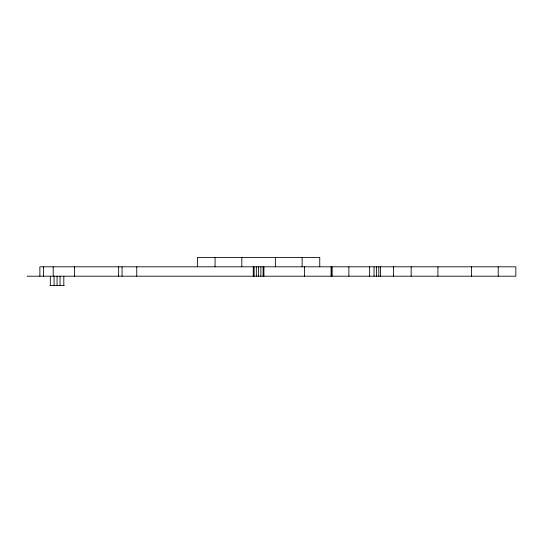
<?xml version="1.0" encoding="UTF-8"?>
<svg xmlns="http://www.w3.org/2000/svg" width="543" height="543" viewBox="0 0 543 543"><rect width="100%" height="100%" fill="white"/><g stroke="black" fill="none" stroke-linecap="round" stroke-linejoin="round"><path stroke-width="0.81" d="M27.15 276.197L515.85 276.197L515.85 266.803L39.87 266.803L39.87 276.197M50.024 285.598L64.108 285.598M498.223 266.803L498.223 276.197M471.467 266.803L471.467 276.197M437.916 266.803L437.916 276.197M411.16 266.803L411.16 276.197M393.532 266.803L393.532 276.197M380.433 266.803L380.433 276.197M378.797 266.803L378.797 276.197M376.509 266.803L376.509 276.197M374.059 266.803L374.059 276.197M369.647 266.803L369.647 276.197M348.877 266.803L348.877 276.197M331.983 266.803L331.983 276.197M331.773 266.803L331.773 276.197M331.06 266.803L331.06 276.197M319.752 266.803L319.752 257.402L197.435 257.402L197.435 266.803M304.44 266.803L304.44 276.197M302.125 257.402L302.125 266.803M275.376 257.402L275.376 266.803M263.918 266.803L263.918 276.197M263.09 266.803L263.09 276.197M260.857 266.803L260.857 276.197M258.597 266.803L258.597 276.197M256.337 266.803L256.337 276.197M254.104 266.803L254.104 276.197M253.276 266.803L253.276 276.197M241.818 257.402L241.818 266.803M215.069 257.402L215.069 266.803M136.761 266.803L136.761 276.197M122.046 266.803L122.046 276.197M118.645 266.803L118.645 276.197M74.445 266.803L74.445 276.197M63.816 276.197L63.816 285.598M60.056 276.197L60.056 285.598M57.063 276.197L57.063 285.598M54.076 276.197L54.076 285.598M53.207 266.803L53.207 276.197M50.316 276.197L50.316 285.598M43.46 266.803L43.46 276.197"/></g></svg>
